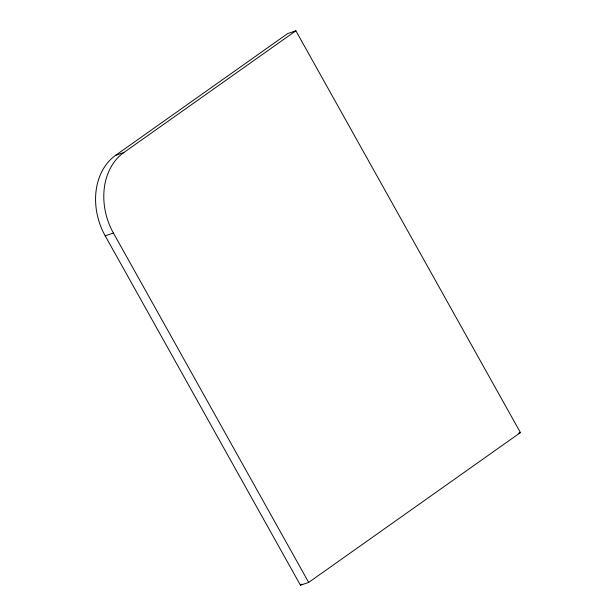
<?xml version="1.0" encoding="UTF-8"?>
<svg xmlns="http://www.w3.org/2000/svg" width="616" height="616" viewBox="0 0 616 616"><rect width="100%" height="100%" fill="white"/><g stroke="black" fill="none" stroke-linecap="round" stroke-linejoin="round"><path stroke-width="0.92" d="M115.608 155.324L287.664 33.58L295.888 30.8L520.435 432.586L308.678 582.42L300.446 585.2L105.19 235.82A60.638 47.886 71.4 0 1 115.608 155.324L123.831 152.545L295.888 30.8M300.446 585.2L302.017 584.091M105.19 235.82L113.413 233.048A60.638 47.886 71.4 0 1 123.831 152.545M518.795 433.14L520.435 432.586M113.413 233.048L308.678 582.42"/></g></svg>
